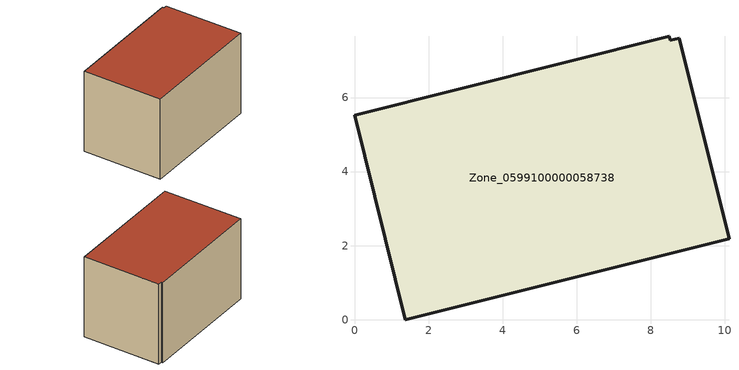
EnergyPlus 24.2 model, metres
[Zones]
Zone_0599100000058738
 floor ground (C_G): 10.11,2.18 1.38,0 0,5.52 8.5,7.65 8.53,7.55 8.77,7.61 z0
 wall outside (C_F): 8.5,7.65 0,5.52 1.38,0 10.11,2.18 8.77,7.61 8.53,7.55 8.5,7.65 z0:5.91
 roof outside (C_R): 1.38,0 10.11,2.18 8.77,7.61 8.53,7.55 8.5,7.65 0,5.52 z5.91
[BUILDING]
Pand.0599100000058738: North Axis=0; Terrain=City; Loads Convergence Tolerance Value=0.04; Temperature Convergence Tolerance Value=0.4; Solar Distribution=FullExterior; Maximum Number of Warmup Days=25; Minimum Number of Warmup Days=1
[Site:Location]
Rotterdam.The.Hague.AP_ZH_NLD Design_Conditions: Latitude=51.96; Longitude=4.45; Time Zone=1; Elevation=-4.5
[SITE:GROUNDTEMPERATURE:BUILDINGSURFACE]
18, 18, 18, 18, 18, 18, 18, 18, 18, 18, 18, 18
[MATERIAL] Thermal Absorptance=0.9; Solar Absorptance=0.7; Visible Absorptance=0.7
Name | Roughness | Thickness | Conductivity | Density | Specific Heat
G.TC.1975-1991 | MediumSmooth | 0.15 | 0.288461 | 540 | 1210
F.TC.1975-1991 | Rough | 0.3 | 0.230769 | 1920 | 840
R.TC.1975-1991 | MediumRough | 0.2 | 0.153846 | 1500 | 1000
[CONSTRUCTION]
C_G: G.TC.1975-1991
C_F: F.TC.1975-1991
C_R: R.TC.1975-1991
[ZONE]
Zone_0599100000058738: Type=1; Multiplier=1; Ceiling Height=Autocalculate; Volume=Autocalculate; Floor Area=autocalculate; Part of Total Floor Area=Yes
[ZONEINFILTRATION:DESIGNFLOWRATE]
Infil_Zone_0599100000058738: Zone or ZoneList or Space or SpaceList=Zone_0599100000058738; Schedule=AlwaysOn; Design Flow Rate Calculation Method=Flow/Area; Flow Rate per Floor Area=0.003; Constant Term Coefficient=1; Temperature Term Coefficient=0; Velocity Term Coefficient=0; Velocity Squared Term Coefficient=0
[HVACTEMPLATE:ZONE:IDEALLOADSAIRSYSTEM]
Zone_0599100000058738: Maximum Heating Supply Air Temperature=50; Minimum Cooling Supply Air Temperature=13; Maximum Heating Supply Air Humidity Ratio=0.0156; Minimum Cooling Supply Air Humidity Ratio=0.0077; Heating Limit=NoLimit; Cooling Limit=NoLimit; Dehumidification Control Type=ConstantSensibleHeatRatio; Cooling Sensible Heat Ratio=0.7; Dehumidification Setpoint=60; Humidification Control Type=None; Humidification Setpoint=30; Outdoor Air Method=None; Outdoor Air Flow Rate per Person=0.00944; Outdoor Air Flow Rate per Zone Floor Area=0; Outdoor Air Flow Rate per Zone=0; Demand Controlled Ventilation Type=None; Outdoor Air Economizer Type=NoEconomizer; Heat Recovery Type=None; Sensible Heat Recovery Effectiveness=0.7; Latent Heat Recovery Effectiveness=0.65
[ZONECONTROL:THERMOSTAT]
ThermostatControl_Zone_0599100000058738: Zone or ZoneList=Zone_0599100000058738; Control Type Schedule=DualSetpointControlType; Control 1=Thermostat_Zone_0599100000058738; Temperature Difference Between Cutout And Setpoint=0
[THERMOSTATSETPOINT:DUALSETPOINT]
Thermostat_Zone_0599100000058738: Heating Setpoint Temperature Schedule=HeatingSetpoint_Zone_0599100000058738; Cooling Setpoint Temperature Schedule=CoolingSetpoint_Zone_0599100000058738
[SCHEDULE:COMPACT]
HeatingSetpoint_Zone_0599100000058738: Through: 12/31, For: AllDays, Until: 24:00, 21
CoolingSetpoint_Zone_0599100000058738: Through: 12/31, For: AllDays, Until: 24:00, 24
DualSetpointControlType: Through: 12/31, For: AllDays, Until: 24:00, 4
AlwaysOn: Through: 12/31, For: AllDays, Until: 24:00, 1
